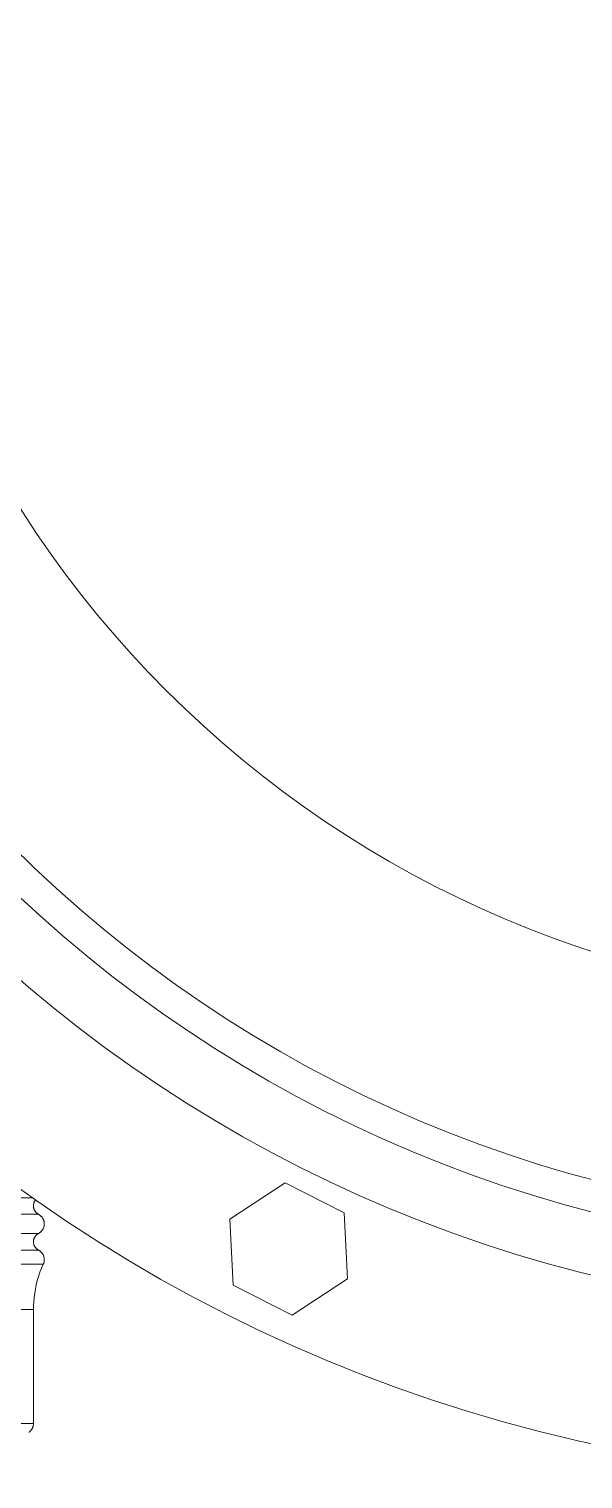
# Model space of a CAD drawing. Extents: x -181672 to 290600, y -29000 to 395522.
# Drawn here: x -167615.3 to -167552.4, y 32596.1 to 32760.7 of the extents above; entities that cross this region are included whole.
import ezdxf

# ---------------------------------------------------------------- set-up
doc = ezdxf.new("R2010")
doc.units = 0
doc.header["$LTSCALE"] = 10
doc.layers.add('XFM7P20PCW$0$G-IMPT', color=252, linetype='Continuous', lineweight=9)
doc.layers.add('XFM7P20PCW$0$M-PIPE--4', color=252, linetype='Continuous', lineweight=9)

# ---------------------------------------------------------------- blocks, each defined once
blk = doc.blocks.new('XFM7P20PCW$0$HTS 150A-3D_dwg-5203735-參考樓層')
at = {"layer": 'XFM7P20PCW$0$G-IMPT'}
for p, q in [((-78.39, -145.49), (-72.1, -141.39)), ((-72.1, -141.39), (-65.41, -144.79)), ((-100.68, -143.06), (-199.31, -143.06)), ((-65.41, -144.79), (-65.01, -152.28)), ((-100.09, -144.94), (-199.31, -144.94)), ((-77.99, -152.98), (-78.39, -145.49)), ((-100.09, -147.13), (-199.31, -147.13)), ((-100.09, -149), (-199.31, -149)), ((-199.86, -150.61), (-99.54, -150.61)), ((-71.3, -156.38), (-77.99, -152.98)), ((-65.01, -152.28), (-71.3, -156.38)), ((-100.66, -155.74), (-198.74, -155.74)), ((-100.66, -168.69), (-100.66, -155.74)), ((-198.74, -168.69), (-100.66, -168.69))]:
    blk.add_line(p, q, dxfattribs=at)
at = {"layer": 'XFM7P20PCW$0$G-IMPT', "flags": 128}
for points in [[(-100.42, -143.33), (-100.44, -143.36), (-100.47, -143.39), (-100.49, -143.43), (-100.52, -143.47), (-100.54, -143.5), (-100.56, -143.54), (-100.57, -143.58), (-100.59, -143.62), (-100.6, -143.66), (-100.62, -143.7), (-100.63, -143.74), (-100.64, -143.78), (-100.65, -143.82), (-100.65, -143.86), (-100.66, -143.91), (-100.66, -143.95), (-100.66, -143.99), (-100.66, -144)], [(-100.66, -144), (-100.66, -144.04), (-100.66, -144.09), (-100.65, -144.13), (-100.65, -144.17), (-100.64, -144.21), (-100.63, -144.25), (-100.62, -144.3), (-100.61, -144.34), (-100.59, -144.38), (-100.58, -144.42), (-100.56, -144.45), (-100.54, -144.49), (-100.52, -144.53), (-100.5, -144.57), (-100.48, -144.6), (-100.45, -144.64), (-100.43, -144.67), (-100.4, -144.7), (-100.37, -144.73), (-100.34, -144.76), (-100.31, -144.79), (-100.28, -144.82), (-100.24, -144.85), (-100.21, -144.87), (-100.17, -144.89), (-100.14, -144.92), (-100.1, -144.94), (-100.09, -144.94)], [(-100.09, -144.94), (-100.05, -144.97), (-100.01, -144.99), (-99.97, -145.02), (-99.93, -145.05), (-99.89, -145.08), (-99.85, -145.11), (-99.81, -145.14), (-99.78, -145.18), (-99.74, -145.21), (-99.71, -145.25), (-99.68, -145.29), (-99.65, -145.33), (-99.62, -145.37), (-99.6, -145.41), (-99.57, -145.45), (-99.55, -145.5), (-99.53, -145.54), (-99.51, -145.59), (-99.5, -145.63), (-99.48, -145.68), (-99.47, -145.73), (-99.46, -145.78), (-99.45, -145.82), (-99.44, -145.87), (-99.43, -145.92), (-99.43, -145.97), (-99.43, -146.02), (-99.43, -146.07), (-99.43, -146.12), (-99.44, -146.17), (-99.44, -146.22), (-99.45, -146.27), (-99.46, -146.31), (-99.47, -146.36), (-99.49, -146.41), (-99.5, -146.45), (-99.52, -146.5), (-99.54, -146.55), (-99.56, -146.59), (-99.58, -146.63), (-99.61, -146.68), (-99.64, -146.72), (-99.66, -146.76), (-99.69, -146.8), (-99.73, -146.84), (-99.76, -146.87), (-99.79, -146.91), (-99.83, -146.94), (-99.86, -146.97), (-99.9, -147.01), (-99.94, -147.03), (-99.98, -147.06), (-100.02, -147.09), (-100.07, -147.11), (-100.09, -147.13)], [(-100.09, -147.13), (-100.13, -147.15), (-100.16, -147.17), (-100.2, -147.19), (-100.23, -147.22), (-100.27, -147.24), (-100.3, -147.27), (-100.33, -147.3), (-100.36, -147.33), (-100.39, -147.36), (-100.42, -147.39), (-100.44, -147.42), (-100.47, -147.46), (-100.49, -147.49), (-100.51, -147.53), (-100.54, -147.57), (-100.55, -147.61), (-100.57, -147.64), (-100.59, -147.68), (-100.6, -147.72), (-100.62, -147.76), (-100.63, -147.8), (-100.64, -147.85), (-100.64, -147.89), (-100.65, -147.93), (-100.66, -147.97), (-100.66, -148.01), (-100.66, -148.06), (-100.66, -148.07)], [(-100.66, -148.07), (-100.66, -148.11), (-100.66, -148.15), (-100.65, -148.19), (-100.65, -148.23), (-100.64, -148.28), (-100.63, -148.32), (-100.62, -148.36), (-100.61, -148.4), (-100.59, -148.44), (-100.58, -148.48), (-100.56, -148.52), (-100.54, -148.56), (-100.52, -148.59), (-100.5, -148.63), (-100.47, -148.66), (-100.45, -148.7), (-100.42, -148.73), (-100.4, -148.77), (-100.37, -148.8), (-100.34, -148.83), (-100.31, -148.86), (-100.28, -148.88), (-100.24, -148.91), (-100.21, -148.93), (-100.17, -148.96), (-100.14, -148.98), (-100.1, -149), (-100.09, -149)], [(-100.09, -149), (-100.05, -149.03), (-100.01, -149.05), (-99.97, -149.08), (-99.93, -149.11), (-99.89, -149.14), (-99.85, -149.17), (-99.81, -149.2), (-99.78, -149.24), (-99.74, -149.28), (-99.71, -149.31), (-99.68, -149.35), (-99.65, -149.39), (-99.62, -149.43), (-99.6, -149.47), (-99.57, -149.52), (-99.55, -149.56), (-99.53, -149.61), (-99.51, -149.65), (-99.5, -149.7), (-99.48, -149.74), (-99.47, -149.79), (-99.46, -149.84), (-99.45, -149.89), (-99.44, -149.94), (-99.43, -149.99), (-99.43, -150.03), (-99.43, -150.08), (-99.43, -150.13), (-99.43, -150.18), (-99.44, -150.23), (-99.44, -150.28), (-99.45, -150.33), (-99.46, -150.38), (-99.47, -150.42), (-99.49, -150.47), (-99.5, -150.52), (-99.52, -150.56), (-99.54, -150.61), (-99.54, -150.61)], [(-99.54, -150.61), (-99.74, -151.06), (-99.92, -151.52), (-100.07, -151.99), (-100.22, -152.46), (-100.34, -152.94), (-100.44, -153.42), (-100.52, -153.9), (-100.59, -154.39), (-100.63, -154.88), (-100.65, -155.37), (-100.66, -155.74)], [(-100.66, -168.69), (-100.66, -168.74), (-100.66, -168.78), (-100.67, -168.83), (-100.68, -168.88), (-100.68, -168.93), (-100.7, -168.98), (-100.71, -169.03), (-100.72, -169.07), (-100.74, -169.12), (-100.76, -169.17), (-100.78, -169.21), (-100.8, -169.25), (-100.82, -169.3), (-100.85, -169.34), (-100.88, -169.38), (-100.9, -169.42), (-100.93, -169.46), (-100.97, -169.5), (-101, -169.53), (-101.03, -169.57), (-101.07, -169.6), (-101.11, -169.64), (-101.15, -169.67), (-101.19, -169.69)]]:
    blk.add_lwpolyline(points, dxfattribs=at)
at = {"layer": 'XFM7P20PCW$0$G-IMPT'}
for radius, start, end in [(145.83, 179.9999, 359.9999), (120.96, 179.9999, 359.9999), (149.38, 180.5413, 359.4585), (175, 181.0205, 358.9799), (156.34, 181.141, 358.8596)]:
    blk.add_arc((0, 0), radius, start, end, dxfattribs=at)
blk = doc.blocks.new('XFM7P20PCW$0$A$Cb93b1cc9')
at = {"layer": 'XFM7P20PCW$0$G-IMPT'}
blk.add_blockref('XFM7P20PCW$0$HTS 150A-3D_dwg-5203735-參考樓層', (323, 189), dxfattribs=at)
blk = doc.blocks.new('XFM7P20PCW$0$A$Ca4b834ba')
at = {"layer": 'XFM7P20PCW$0$M-PIPE--4', "rotation": 270}
blk.add_blockref('XFM7P20PCW$0$A$Cb93b1cc9', (-1160.8, -766.08), dxfattribs=at)
blk = doc.blocks.new('XFM7P20PCW')
at = {"rotation": 89.99999999999999}
blk.add_blockref('XFM7P20PCW$0$A$Ca4b834ba', (-168603.21011, 33742.90552), dxfattribs=at)

msp = doc.modelspace()

# ---------------------------------------------------------------- block references
msp.add_blockref('XFM7P20PCW', (0, 0))

doc.saveas('drawing.dxf')
